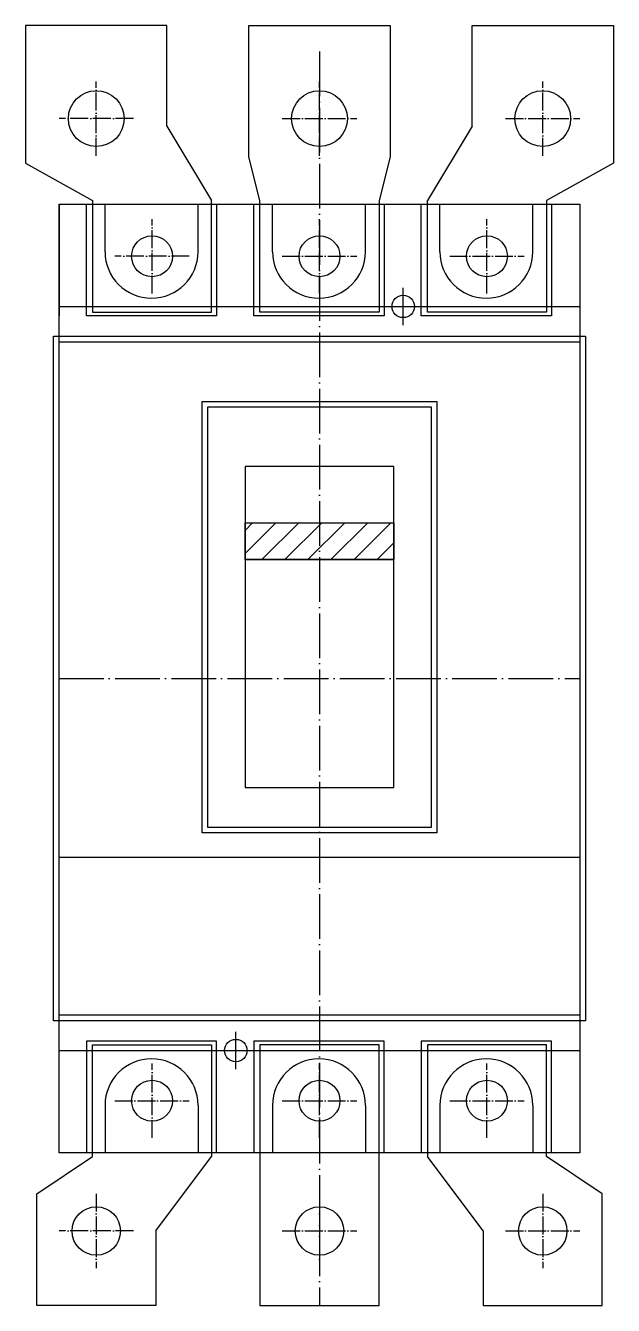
# Model space of a CAD drawing. Extents: x 0 to 158, y 0 to 344.
import ezdxf

# ---------------------------------------------------------------- set-up
doc = ezdxf.new("R2010")
doc.units = 0
doc.linetypes.add('ACAD_ISO04W100', pattern=[30, 24, -3, 0, -3])

# ---------------------------------------------------------------- blocks, each defined once
blk = doc.blocks.new('NS400_600NHL_3_d')
h = blk.add_hatch()
h.set_pattern_fill('ANSI31', color=256, scale=35, style=0)
h.set_pattern_definition([(45, (-17909.7015, 1797.315), (-3.0935922, 3.0935922), [])])
h.paths.add_polyline_path([(20, 41.86), (-20, 41.86), (-20, 31.98), (20, 31.98)])
at = {"color": 31, "linetype": 'ACAD_ISO04W100', "ltscale": 0.5}
for p, q in [((0, 168.5), (0, -168.5)), ((-70, 0), (70, 0))]:
    blk.add_line(p, q, dxfattribs=at)
at = {"color": 45, "linetype": 'ACAD_ISO04W100', "ltscale": 0.2}
for p, q in [((-60, 140.5), (-60, 160.5)), ((0, 140.5), (0, 160.5)), ((60, 140.5), (60, 160.5)), ((-50, 150.5), (-70, 150.5)), ((-10, 150.5), (10, 150.5)), ((50, 150.5), (70, 150.5)), ((-45, 103.5), (-45, 123.5)), ((0, 103.5), (0, 123.5)), ((45, 103.5), (45, 123.5)), ((-35, 113.5), (-55, 113.5)), ((-10, 113.5), (10, 113.5)), ((35, 113.5), (55, 113.5)), ((-45, -123.5), (-45, -103.5)), ((0, -123.5), (0, -103.5)), ((45, -123.5), (45, -103.5)), ((-55, -113.5), (-35, -113.5)), ((-10, -113.5), (10, -113.5)), ((35, -113.5), (55, -113.5)), ((-60, -138.5), (-60, -158.5)), ((0, -138.5), (0, -158.5)), ((60, -138.5), (60, -158.5)), ((-50, -148.5), (-70, -148.5)), ((-10, -148.5), (10, -148.5)), ((50, -148.5), (70, -148.5))]:
    blk.add_line(p, q, dxfattribs=at)
for p, q in [((-41, 148.5), (-29, 128.5)), ((41, 148.5), (29, 128.5)), ((-79, 138.5), (-61, 128.5)), ((79, 138.5), (61, 128.5)), ((-70, 127.5), (-70, 97.5)), ((-61, 128.5), (-61, 98.5)), ((-29, 98.5), (-29, 128.5)), ((29, 98.5), (29, 128.5)), ((61, 128.5), (61, 98.5)), ((-70, 100), (70, 100)), ((-61, 98.5), (-29, 98.5)), ((61, 98.5), (29, 98.5)), ((-20, 41.86), (20, 41.86)), ((-20, 31.98), (20, 31.98)), ((-70, -48), (70, -48)), ((-61, -98.5), (-29, -98.5)), ((-61, -128.5), (-61, -98.5)), ((-29, -98.5), (-29, -128.5)), ((61, -98.5), (29, -98.5)), ((29, -98.5), (29, -128.5)), ((61, -128.5), (61, -98.5)), ((-70, -100), (70, -100)), ((-76, -138.5), (-61, -128.5)), ((-44, -148.5), (-29, -128.5)), ((44, -148.5), (29, -128.5)), ((76, -138.5), (61, -128.5))]:
    blk.add_line(p, q)
at = {"color": 7}
for p, q in [((-57.65, 114.73), (-57.65, 127.5)), ((-32.65, 114.73), (-32.65, 127.5)), ((-12.65, 114.73), (-12.65, 127.5)), ((12.35, 114.73), (12.35, 127.5)), ((32.35, 114.73), (32.35, 127.5)), ((57.35, 114.73), (57.35, 127.5)), ((-57.65, -114.73), (-57.65, -127.5)), ((-32.65, -114.73), (-32.65, -127.5)), ((-12.65, -114.73), (-12.65, -127.5)), ((12.35, -114.73), (12.35, -127.5)), ((32.35, -114.73), (32.35, -127.5)), ((57.35, -114.73), (57.35, -127.5))]:
    blk.add_line(p, q, dxfattribs=at)
at = {"color": 6, "linetype": 'ACAD_ISO04W100', "ltscale": 0.5}
for p, q in [((22.5, 95), (22.5, 105)), ((17.5, 100), (27.5, 100)), ((-22.5, -105), (-22.5, -95)), ((-27.5, -100), (-17.5, -100))]:
    blk.add_line(p, q, dxfattribs=at)
for points in [[(-41, 148.5), (-41, 175.5), (-79, 175.5), (-79, 138.5)], [(-16, 128.5), (-19, 140.18), (-19, 175.5), (19, 175.5), (19, 140.18), (16, 128.5)], [(41, 148.5), (41, 175.5), (79, 175.5), (79, 138.5)], [(-70, -43.86), (-70, 127.5), (70, 127.5), (70, -43.86)], [(16, 128.5), (16, 98.5), (-16, 98.5), (-16, 128.5)], [(70, -48), (70, -127.5), (-70, -127.5), (-70, -48)], [(-44, -148.5), (-44, -168.5), (-76, -168.5), (-76, -138.5)], [(44, -148.5), (44, -168.5), (76, -168.5), (76, -138.5)]]:
    blk.add_lwpolyline(points)
at = {"color": 252}
for points in [[(-27.65, 127.5), (-27.65, 97.5), (-62.65, 97.5), (-62.65, 127.5)], [(17.35, 127.5), (17.35, 97.5), (-17.65, 97.5), (-17.65, 127.5)], [(62.35, 127.5), (62.35, 97.5), (27.35, 97.5), (27.35, 127.5)], [(-27.65, -127.5), (-27.65, -97.5), (-62.65, -97.5), (-62.65, -127.5)], [(17.35, -127.5), (17.35, -97.5), (-17.65, -97.5), (-17.65, -127.5)], [(62.35, -127.5), (62.35, -97.5), (27.35, -97.5), (27.35, -127.5)]]:
    blk.add_lwpolyline(points, dxfattribs=at)
at = {"color": 3}
for points in [[(-71.5, 92), (71.5, 92), (71.5, -92), (-71.5, -92)], [(-31.5, 74.5), (31.5, 74.5), (31.5, -41.5), (-31.5, -41.5)]]:
    blk.add_lwpolyline(points, close=True, dxfattribs=at)
for points in [[(-70, 90.5), (70, 90.5), (70, -90.5), (-70, -90.5)], [(-30, 73), (30, 73), (30, -40), (-30, -40)], [(-20, -29.27), (20, -29.27), (20, 57), (-20, 57)], [(-20, 41.86), (20, 41.86), (20, 31.98), (-20, 31.98)], [(16, -98.5), (-16, -98.5), (-16, -168.5), (16, -168.5)]]:
    blk.add_lwpolyline(points, close=True)
for centre, radius in [((-60, 150.5), 7.5), ((0, 150.5), 7.5), ((60, 150.5), 7.5), ((-45, 113.5), 5.5), ((0, 113.5), 5.5), ((45, 113.5), 5.5), ((-45, -113.5), 5.5), ((0, -113.5), 5.5), ((45, -113.5), 5.5), ((-60, -148.5), 6.5), ((0, -148.5), 6.5), ((60, -148.5), 6.5)]:
    blk.add_circle(centre, radius)
at = {"color": 6}
for centre in [(22.5, 100), (-22.5, -100)]:
    blk.add_circle(centre, 3, dxfattribs=at)
at = {"color": 7}
for centre, start, end in [((-45.15, 114.73), 180, 0), ((-0.15, 114.73), 180, 0), ((44.85, 114.73), 180, 0), ((-45.15, -114.73), 0, 180), ((-0.15, -114.73), 0, 180), ((44.85, -114.73), 0, 180)]:
    blk.add_arc(centre, 12.5, start, end, dxfattribs=at)

msp = doc.modelspace()

# ---------------------------------------------------------------- block references
msp.add_blockref('NS400_600NHL_3_d', (79, 168.5))

doc.saveas('drawing.dxf')
